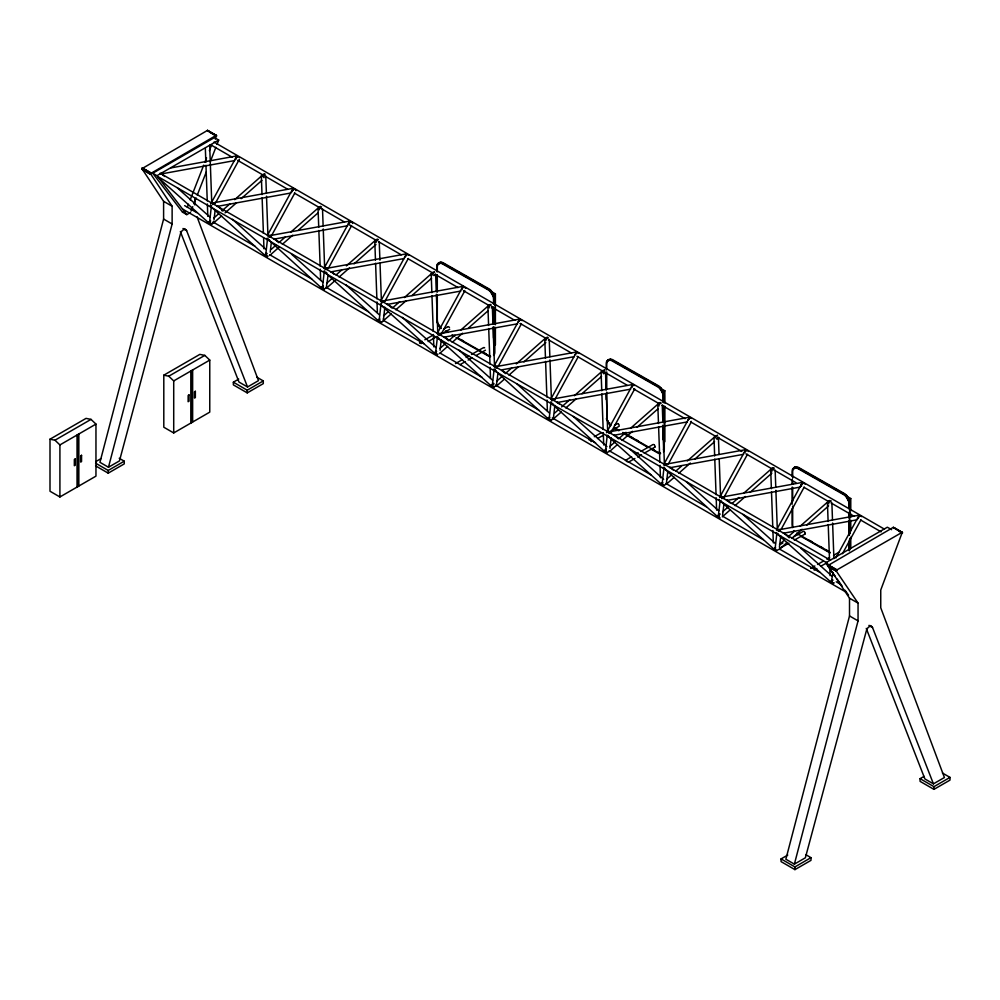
<?xml version="1.0" encoding="UTF-8"?>
<svg xmlns="http://www.w3.org/2000/svg" width="1000" height="1000" viewBox="0 0 1000 1000"><rect width="100%" height="100%" fill="white"/><g stroke="black" fill="none" stroke-linecap="round" stroke-linejoin="round"><path stroke-width="1.5" d="M211.412 205.825L209.525 222.725L210.837 223.9L213.012 222.887M267.587 238.263L265.7 255.15L266.512 256.238L268.137 256.087M324.312 271.012L322.425 287.913L323.738 289.088L325.913 288.062M381.037 303.762L379.15 320.662L380.238 322.225L381.6 322.238M383.35 319.725L383.5 318.625M437.5 336.362L435.55 353.225L436.375 354.3L437.987 354.15M494.162 369.075L492.287 385.438L493.8 387.675M551.038 401.912L549.163 418.812L550.237 420.375L551.6 420.387M664.062 467.163L662.175 483.525L663.688 485.75M719.65 517.663L718.35 515.95L720.05 501.075M776.787 533.825L775.062 549.237L776.388 550.413L778.062 549.837M779.425 547.2L780.775 535.837M832.825 572.525C833.675 574.725 828.8 584.1 834.237 582.913M207.987 131.175L207.463 130.412L141.925 168.7L163.6 201.312L163.6 219.062L99.938 462.325L108.475 467.25L172.125 223.988L172.125 206.25L150.45 173.625L216.3 135.312L215.362 139.162M849.513 598.2L849.513 615.95L785.863 859.212L794.388 864.137L858.05 620.875L858.05 603.125L849.513 598.2L827.837 565.588L893.388 527.288L893.863 528.2M866.263 628.387L924.9 778.938L933.425 783.863L944.412 777.525L880.75 607.775L880.75 590.025L902.3 532.238L836.575 570.1L836.4 571.237L858.05 603.125M235.925 159.3L236.95 155.887L237.275 157.375M292.1 191.737L293.125 188.312L293.375 190.375M348.825 224.488L349.85 221.062L350.175 222.562M801.488 485.3L801.488 486.25M858.2 518.575L859.475 515.375M492.45 385.5L493.6 387.15L496.175 385.613M718.512 516.013L719.862 518.188M745.863 450.662L746.025 449.938M214.037 219.737L215.062 210.812M270.212 252.162L271.413 241.762M327.962 276L326.325 287.538M383.5 319.163L384.862 307.262M440.062 350.238L441.262 339.825M497.825 374.062L496.475 385.037M553.5 417.312L554.862 405.412M607.163 435.9L605.438 451.3L606.75 452.488L608.438 451.9M609.963 448.312L611.15 437.912M666.513 482.562L667.712 472.15M723.875 504.575L722.525 515.562M405.575 256.725L406.238 254.188L406.9 254.363M461.975 289.288L463.125 286.413M631.862 387.362L633.013 384.5M744.762 452.55L745.763 449.65L746.112 450.625M518.775 321.475L519.963 319.35M575.65 354.312L576.425 352.075L576.9 352.512M688.662 419.55L689.85 417.438M801.562 484.738L802.638 482.438M212.488 204.6L213.325 202.838L293.125 188.312M269.225 237.35L270.05 235.588L349.85 221.062M382.35 302.663L383.175 300.9L462.975 286.375M439.075 335.425L439.9 333.65L519.712 319.125M495.95 368.263L496.775 366.488L576.587 351.975M552.238 400.75L553.062 398.988L632.875 384.462M608.962 433.5L609.8 431.737L689.6 417.212M721.862 498.688L722.688 496.925L802.5 482.4M778.6 531.438L779.425 529.675L859.225 515.15M209.537 222.188L210.387 220.538M213.875 221.225L213.425 222.362M265.7 254.613L266.562 252.963L264.825 255.25L266.55 253.787M322.438 287.375L323.288 285.712L321.775 287.95M379.162 320.125L379.613 318.988L377.688 320.712L379.637 320.613M435.562 352.688L436.413 351.025L434.9 353.263M549.163 418.275L549.612 417.137L548.5 418.85M662.175 483.525L662.625 482.388L661.513 484.1M775.075 548.7L775.525 547.562L774.412 549.275M831.8 581.45L832.663 579.8L831.137 582.025M492.188 306.562L491.4 307.838M548.913 339.312L548.488 340.225M549.487 417.85L549.562 419.762L551.025 419.938M662.5 483.1C661.287 485.775 665.362 485.688 666.075 483.7M718.8 437.4L717.6 438.913M775.4 548.288L775.275 549.75L776.587 550.938M326.087 269.562L326.775 268.337L406.587 253.812M665.275 465.387L665.962 464.175L745.763 449.65M655.075 446.95L654.7 445.35M805.263 533.812L805.113 532.562M187.35 207.138L188.487 204.237M190.175 199.9L203.725 165.125M204.85 162.225L206.537 157.875M209.363 150.638L211.612 144.838M191.062 211.05L192.75 206.7M193.875 203.812L196.137 198.012M197.262 195.113L206.287 171.938M210.238 161.788L215.888 147.3M217.013 144.412L218.7 140.062L214.438 137.6L152.725 173.225L182.525 212.175L186.8 214.638L190.5 212.5M264.825 255.25L210.438 206.2M208.875 222.763L210.463 220.575M321.55 288L267.35 238.663M381.025 321.788L379.575 321.5L379.487 319.7L378.275 320.75L324.075 271.425M378.275 320.75L379.625 319M548.288 418.9L494.087 369.575M497.287 366.488L496.087 367.312M491.625 386.012L492.325 384.8M606.3 449.113L604.625 451.438L606.375 449.15M717.463 516.575L719.725 513.862L717.463 516.575L663.075 467.525M262.013 194.625L261.337 176.05L265.238 174.137M318.738 227.387L318.062 208.8L321.538 206.912M431.863 292.7L431.2 274.113L434.663 272.225M488.6 325.45L487.925 306.863L491.4 304.975M601.763 390.775L601.087 372.2L604.562 370.312M658.487 423.537L657.812 404.95L661.287 403.062M714.663 455.962L713.988 437.388L717.463 435.487M771.388 488.713L770.713 470.138L774.188 468.25M828.112 521.462L827.438 502.887L831.338 500.975M210.588 204.137L235.75 158.062M215.738 202.575L239.412 159.213M267.5 235.212L291.913 190.5M271.9 235.012L294.837 193M324.225 267.962L348.638 223.25M328.625 267.762L351.562 225.75M380.95 300.712L405.375 256M385.363 300.512L408.3 258.5M437.35 333.275L461.763 288.562M441.75 333.075L464.688 291.062M494.075 366.037L518.5 321.312M498.488 365.825L521.425 323.812M550.962 398.875L575.375 354.15M554.625 400.012L578.3 356.65M607.238 431.362L631.663 386.65M611.65 431.163L634.587 389.15M663.975 464.113L688.388 419.4M668.375 463.913L691.312 421.9M720.138 496.55L744.55 451.825M723.8 497.7L747.475 454.325M776.875 529.3L801.287 484.575M781.275 529.087L804.212 487.088M835.812 557.987L858.012 517.325M842.438 553.713L860.938 519.837M663.5 451.863L663.838 451.25A8.413 4.888 60.4 0 0 664.287 448.862L664.287 425.55M266 176.55L265.387 177.338M605.638 372.638L605.013 373.425M718.662 515.525L719.712 514.487M832.387 580.6L832.013 582.513L833.325 583.688M491.275 386.213L490.925 385.588L493.638 383.338L492.75 384.312M553.05 418.45L552.15 419.412M493.612 355.45L494.387 354.325A8.413 4.888 60.4 0 0 494.837 351.938L494.837 327.075M607.762 360.412L610.638 359.113A8.413 4.888 60.4 0 1 612.913 359.875L658.35 385.725A8.413 4.888 60.4 0 1 660.625 387.537L663.838 393.113A8.413 4.888 60.4 0 1 664.287 396.025L664.287 402.238M810.688 568.425L814.85 565.975M325.625 269.625L327.362 268.175M264.35 173.9L262.65 176.05L264.037 177.712M266.65 253.412L265.825 255.188L267.213 256.85M320.513 206.325L318.863 207.975L319.4 209.75M323.375 286.163L322.638 288.425L324.412 289.613M377.713 239.075L375.75 240.238L376.125 242.512M434.438 271.825L432.312 273.475L433.237 275.512M435.363 274.913L434.588 275.525M436.5 351.475L435.675 353.25L437.075 354.913M490.375 304.387L488.713 306.038L489.25 307.825M492.875 384.588L493.65 383.975M547.562 337.137L545.6 338.3L545.975 340.575M604.438 369.975L602.325 371.625L603.675 373.8M660.263 402.475L658.6 404.125L659.137 405.9M717.45 435.225L715.337 436.875L716.688 439.038M773.625 467.663L771.663 468.812L772.038 471.087M829.887 500.412L828.238 502.05L828.763 503.837M212.625 203.65L213.412 202.925M269.35 236.4L270.625 235.413M439.212 334.475L440.487 333.488M609.1 432.55L610.375 431.562M722 497.738L723.275 496.75M778.725 530.487L780 529.5M494.675 369.438L493.825 370.012M268.438 236.6L271.5 235.925M325.163 269.35L327.837 268.438M438.288 334.663L440.462 333.65L441.637 334.35M495.025 367.425L497.688 366.5M777.812 530.688L780.475 529.763M213.938 217.938L218.538 213.875M222 210.825L230.062 203.725M234.675 199.662L263.475 174.275M213.538 223.038L221.6 215.925M225.062 212.875L236.588 202.725M241.188 198.663L261.925 180.387M271.25 249.35L275.863 245.287M279.312 242.237L285.075 237.162M290.837 232.087L319.637 206.7M269.713 255.463L278.925 247.338M282.387 244.288L292.75 235.15M298.512 230.075L318.1 212.812M326.825 283.113L331.438 279.05M336.05 274.988L341.812 269.913M346.413 265.85L376.362 239.45M326.438 288.212L335.65 280.087M339.113 277.05L349.475 267.9M354.087 263.85L375.975 244.55M383.562 315.875L388.162 311.812M392.775 307.75L399.688 301.65M404.3 297.587L433.1 272.2M382.013 321.987L391.238 313.863M395.838 309.8L406.213 300.663M411.962 295.575L431.55 278.312M439.963 348.425L445.712 343.35M449.175 340.3L454.938 335.225M460.688 330.15L489.5 304.762M439.562 353.525L447.625 346.425M452.238 342.362L462.6 333.212M468.363 328.137L487.95 310.875M496.688 381.188L501.3 377.125M505.9 373.062L511.662 367.975M516.275 363.925L546.225 337.512M496.287 386.275L504.363 379.175M508.963 375.112L518.188 366.987M523.938 361.912L545.825 342.612M554.712 413L558.175 409.963M561.625 406.912L569.688 399.8M574.3 395.737L603.1 370.35M553.175 419.113L561.237 412.013M565.837 407.95L576.213 398.812M581.975 393.725L601.55 376.463M609.85 446.512L615.612 441.438M619.062 438.387L625.975 432.3M630.588 428.237L659.388 402.85M609.45 451.613L617.525 444.5M622.125 440.438L632.5 431.3M637.1 427.238L657.837 408.963M666.575 479.263L671.188 475.2M675.788 471.15L681.55 466.062M687.312 460.988L716.112 435.6M666.188 484.363L674.25 477.262M678.863 473.2L690.375 463.038M694.987 458.975L714.575 441.712M722.75 511.7L728.5 506.625M731.963 503.575L738.875 497.475M743.487 493.413L772.288 468.025M722.35 516.8L730.413 509.688M735.025 505.625L745.387 496.488M750 492.425L771.888 473.125M779.475 544.45L784.087 540.388M788.688 536.325L794.45 531.25M800.212 526.175L829.013 500.788M779.087 549.55L787.15 542.438M791.75 538.375L802.125 529.237M806.725 525.175L828.625 505.875M383.537 300.775L381.562 302.675L382.95 301.337L384.963 301.425M439.162 263.6L440.75 262.887M608.625 360.525L609.625 359.938L607.475 361.425A7.65 4.45 60.4 0 0 606.75 364.15L606.75 368.812M850.212 509.988L850.212 503.775A8.413 4.888 60.4 0 0 849.762 500.875L846.538 495.3A8.413 4.888 60.4 0 0 844.262 493.475L798.838 467.625A8.413 4.888 60.4 0 0 796.562 466.863L794.625 467.262L793.337 468.775A8.413 4.888 60.4 0 0 793.088 469.487M268 239.638L269.525 239.875M212.763 203.738L215.338 203.5M608.675 432.312L610.363 431.737L611.525 432.438M721.575 497.488L723.75 497.013L724.575 498.088M212.387 224.05L209.938 223.675L210.475 220.987L208.438 222.05L208.525 222.963M152.725 173.225L156.988 175.688L218.7 140.062M182.525 212.175L185 210.75M50 439.2L86.05 418.375L91.013 419.387L95.962 424.1L95.962 476.138L59.913 496.962L50 491.238L50 439.2L54.962 440.213L59.913 444.925L59.913 496.962M163.8 375.188L199.85 354.375L204.812 355.387L209.762 360.1L209.762 412.137L173.713 432.95L163.8 427.225L163.8 375.188L168.762 376.2L173.713 380.913L173.713 432.95M54.962 440.213L91.013 419.387M168.762 376.2L204.812 355.387M59.913 444.925L95.962 424.1M173.713 380.913L209.762 360.1M95.688 461.675L101.037 458.587M256.975 377.287L263.288 380.925L263.288 383.625L247.237 392.887L233.363 384.888L233.363 382.188L238.713 379.1M108.475 467.25L119.45 460.913L180.338 234.262C180.475 231.637 184.825 226.938 186.625 230.637L247.512 386.975L258.488 380.637L197 216.688M95.6 463.175L108.212 470.45L124.262 461.188L124.262 463.888L108.212 473.15L95.6 465.875M233.363 382.188L247.237 390.2L263.288 380.925M835.337 576.55L825.638 562.837L887.35 527.212L891.625 529.675M805.938 854.75L810.987 857.663L810.987 860.362L794.925 869.625L781.062 861.612L781.062 858.913L787.75 855.062M942.438 773.025L950 777.4L950 780.1L933.95 789.362L920.075 781.363L920.075 778.662L924.087 776.338M794.388 864.137L805.362 857.8L866.263 631.15C866.388 628.525 870.738 623.825 872.537 627.525L933.425 783.863M781.062 858.913L794.925 866.925L810.987 857.663M920.075 778.662L933.95 786.663L950 777.4M438.375 263.113L439.387 262.525M437.3 264.375L438.05 263.938M440.25 262.613L441 262.188M439.462 263.425L440.225 263M490.588 291.25L491.337 290.825M437.3 271.887L437.3 267.225A7.65 4.45 60.4 0 1 438.013 264.5L440 263.312A7.65 4.45 60.4 0 1 442.7 264.012L488.125 289.85A7.65 4.45 60.4 0 1 490.838 292.238L491.425 293.025L492.125 292.525L491.587 291.8A7.65 4.45 60.4 0 0 489.588 289.875M492.2 293.425L492.962 293M492.463 293.875L493.212 293.438M492.463 294.837L493.212 294.413L492.713 293.438M438.638 325.85L439.387 325.425M493.55 294.913L495.4 293.863L495.4 324.738M493.537 296.363L494.3 295.938M419.462 342.85L422.163 341.312M424.85 339.775L432.938 335.175M443.713 329.05L447.762 326.75M428.162 341.575L434.9 337.738M442.987 333.137L449.712 329.312M455.475 363.575L462.15 359.775M466.15 357.5L468.825 355.975M471.488 354.462L483.5 347.625M460.1 364.613L465.438 361.575M468.113 360.062L472.113 357.788M476.112 355.5L485.462 350.188M494.3 354.475L493.625 354.75A8.413 4.888 60.4 0 0 494.075 352.362L494.075 327.5M607.837 360.037L608.85 359.45M606.75 361.3L607.425 361.025A8.413 4.888 60.4 0 0 607.013 362.537M609.7 359.538L610.462 359.113M660.037 388.175L660.8 387.75M660.825 389.875L661.587 389.45M661.663 390.35L662.412 389.925M661.912 390.8L662.675 390.363M607.837 422.337L608.2 421.163M663 402.362L663 396.15A7.65 4.45 60.4 0 0 662.275 392.587L661.875 391.688L662.675 391.337M608.088 422.775L609.3 423.062M662.087 392.35L664.85 390.788L664.85 403.137M608.925 423.25L609.675 422.825M663 393.288L663.75 392.863M609.7 424.95L610.462 424.525M594.312 436.7L601.05 432.875M614.525 425.213L617.45 423.587M597.625 438.5L603.013 435.438M611.087 430.838L619.175 426.238L618.962 424.462M631.6 456.7L625.45 460.425A2.138 1.25 60.4 0 1 626.4 460.975L626.912 461.637M635.612 454.425L638.275 452.9M640.95 451.388L652.95 444.55M628.225 462.3L634.9 458.5M637.562 456.987L641.575 454.712M644.237 453.188L654.912 447.113M793.75 467.788L794.762 467.2M795.625 467.287L796.375 466.863M792.675 469.05L793.425 468.612M845.962 495.925L846.712 495.5M846.75 497.638L847.5 497.2L848.088 498.125M847.575 498.1L848.337 497.675M847.837 498.55L848.587 498.125M847.837 499.513L848.587 499.087L848.95 499.913A7.65 4.45 60.4 0 1 849.262 500.825M848.925 499.588L850.775 498.537L850.775 510.887M848.913 501.037L849.675 500.613M780.225 544.462L782.925 542.925M793.7 536.788L803.138 531.425M779.5 548.55L788.925 543.188M794.312 540.125L805.1 533.987M817.525 564.45L822.862 561.413M826.862 559.138L829.538 557.625M833.538 555.35L838.875 552.312M814.15 570.05L816.812 568.538M820.812 566.25L826.15 563.212M550.325 402.463L604.562 451.4M549.5 417.275L547.8 418.425L548.15 419.05M662.513 482.525L660.812 483.663L661.175 484.3M775.413 547.7L773.713 548.85L774.062 549.475M266.613 253.388L264.225 255.212L266.75 254.875M323.338 286.15L321.337 287.238L321.425 288.15M436.463 351.463L434.462 352.55L434.55 353.462M492.625 384.438L493.762 384.038M719.25 514.725L716.85 516.35L718.263 516.613M832.712 580.225L830.713 581.312L830.8 582.238M588.925 439.775L589.438 439.7A2.138 1.25 60.4 0 1 590.388 440.25L591.138 441.613M810.85 568.25L811.363 568.175A2.138 1.25 60.4 0 1 812 568.462M326.737 272.475L324.725 272.387M608.862 360.363L609.45 360.238A7.65 4.45 60.4 0 1 612.163 360.938L657.588 386.775A7.65 4.45 60.4 0 1 660.288 389.162L661.875 391.688M378.275 239.662L374.8 241.55L375.475 260.138M432.612 274.375L431.2 274.113M548.275 337.812L544.8 339.7L545.475 358.288M170.963 167.9L236.95 155.887M161.075 173.975L234.737 160.562M217.237 206.4L290.9 192.987M273.962 239.15L347.638 225.738M330.7 271.9L404.363 258.5M387.088 304.462L460.763 291.062M443.825 337.212L517.487 323.812M502.238 369.775L574.362 356.65M556.987 402.55L630.65 389.137M613.713 435.3L687.375 421.9M669.887 467.725L743.55 454.325M726.612 500.487L800.275 487.075M783.337 533.237L857 519.825M496.025 370.737L494.162 369.613M552.9 403.575L551.862 403.525M262.25 176.412L261.337 176.05M490.588 356.662L490.412 356.662A8.413 4.888 60.4 0 1 488.125 355.9L456.062 337.663M660.562 453.587L659.862 453.587A8.413 4.888 60.4 0 1 657.588 452.825L650.913 449.025M447.987 326.662L448.275 326.675A2.138 1.25 60.4 0 1 449.225 327.225L449.5 327.537M419.7 342.762L419.975 342.775A2.138 1.25 60.4 0 1 420.938 343.325L421.213 343.638M483.725 347.55L484.012 347.562A2.138 1.25 60.4 0 1 484.65 347.85M604.438 451.55C606.35 446.95 604.75 451.438 606.962 453M438.75 338.038L437.575 337.337M608.638 436.125L607.463 435.412M665.362 468.875L664.05 467.7M721.538 501.3L720.362 500.6M778.263 534.062L777.087 533.35M270.05 235.588L270.387 236.562M439.9 333.65L440.25 334.637M496.775 366.488L497.125 367.475M553.212 399.025L551.9 400.262L554.963 399.575M665.962 464.175L664.812 465.45L666.538 464.538A2.237 1.737 -29.3 0 0 663.562 465.025M722.688 496.925L723.037 497.9M455.487 270.425L443.462 263.587A7.65 4.45 60.4 0 0 441.388 262.887M458.162 271.938L460.825 273.463M463.5 274.988L483.537 286.388M486.213 287.9L488.888 289.425M630.288 370.387L612.913 360.513A7.65 4.45 60.4 0 0 611.512 359.925M632.962 371.912L635.625 373.425M638.3 374.95L658.35 386.35A7.65 4.45 60.4 0 1 659.75 387.362M490.3 290.963L495.4 293.863M661.1 388.65L664.85 390.788M798.838 468.263L844.262 494.1A7.65 4.45 60.4 0 1 844.975 494.562M850.775 498.537L847.013 496.4A7.65 4.45 60.4 0 0 845.662 495.112M494.312 344.188L495.4 344.812L495.4 327.825M460.825 339.513L463.5 341.025M483.537 352.425L486.213 353.95M445.375 330.95L448.05 332.463M452.05 334.75L454.725 336.262M457.4 337.788L488.125 355.275A7.65 4.45 60.4 0 0 490.2 355.962M630.288 436.438L632.962 437.95M635.625 439.475L638.3 440.988M651.663 448.587L654.338 450.112M614.837 427.875L618.837 430.15M622.85 432.438L657.588 452.2A7.65 4.45 60.4 0 0 660.288 452.887M614.837 428.5L618.837 430.788M622.85 433.062L648.238 447.5M809.525 540.388L812.2 541.9M820.212 546.462L822.887 547.987M825.562 549.5L828.225 551.025M830.15 552.35L798.075 534.1A7.65 4.45 60.4 0 1 796.675 533.1M800.75 536.25L830.15 552.975M207.575 130.375L216.5 135.5M207.463 130.412L216.562 135.7M208.038 130.9L216.55 135.963M209.213 131.888L216.475 136.25M893.388 527.288L902.463 532.475M893.95 527.663L902.487 532.712M893.938 527.925L902.45 532.987M898.737 531.025L902.4 533.138M214.013 142.075L884.438 529.15M210.65 144.762L232.275 157.25M237.688 160.375L287.7 189.25M294.462 193.15L344.475 222.025M349.875 225.15L375.562 239.975M378.263 241.537L401.238 254.8M408 258.7L432.325 272.75M435.025 274.312L458.013 287.575M463.413 290.7L489.1 305.525M491.8 307.087L514.775 320.35M520.188 323.475L545.862 338.3M548.575 339.862L571.55 353.125M576.95 356.25L626.962 385.125M633.725 389.025L659.412 403.85M662.113 405.412L685.088 418.675M690.5 421.8L714.825 435.85M717.525 437.413L741.862 451.45M745.913 453.8L795.925 482.675M804.038 487.35L828.363 501.4M831.062 502.962L854.05 516.225M860.8 520.125L881.075 531.838M160.087 173.212L830.512 560.275M158.088 176.675L827.163 562.962M142.425 167.95L150.963 172.887M142.225 168.162L150.85 172.975M142.125 168.287L150.662 173.212L142.05 168.412M825.638 562.837L829.9 565.312M141.975 168.562L150.45 173.625M828.238 564.938L836.875 569.763M150.412 173.775L141.888 168.837L150.387 174.037M828.138 565.05L836.675 569.975M827.962 565.3L836.575 570.1M141.875 169.225L150.475 174.35M827.9 565.438L836.425 570.363M827.837 565.588L836.375 570.513M827.8 565.725L836.312 570.788M827.775 566L836.325 571.038M827.825 566.225L836.4 571.237M184.662 205.637L196.825 212.662M213.05 222.025L254.95 246.213M269.825 254.8L311.725 279M326.6 287.575L368.5 311.775M383.375 320.363L423.925 343.775M440.138 353.137L482.05 377.325M495.562 385.138L538.825 410.112M552.337 417.912L595.6 442.887M609.113 450.688L651.012 474.888M665.888 483.462L706.438 506.875M722.663 516.25L763.213 539.663M779.438 549.025L819.987 572.438M836.213 581.8L840.263 584.138M182.662 209.1L846.375 592.3M163.6 201.312L172.125 206.25M183.925 228.6L186.375 230.012M182.963 228.525L186.625 230.637M869.85 625.487L872.288 626.9M868.888 625.413L872.537 627.525M163.6 219.062L172.125 223.988M849.513 615.95L858.05 620.875M247.512 386.975L238.975 382.05L180.338 231.5M119.225 458.275L124.262 461.188M776.525 533.237L830.925 582.075M783.475 532.625L789.275 537.825M800.863 548.225L832.138 576.3M726.75 499.875L730.225 502.987M742.975 514.425L775.413 543.55M719.737 500.45L774.2 549.325M670.025 467.113L673.5 470.238M686.237 481.675L718.688 510.8M613.85 434.688L618.488 438.85M630.075 449.25L663.675 479.412M606.838 435.262L661.3 484.15M557.125 401.938L559.438 404.012M573.337 416.5L606.95 446.662M502 370.475L505.475 373.6M517.062 384L549.5 413.125M443.963 336.6L448.6 340.763M459.025 350.125L492.625 380.288M436.95 337.175L491.413 386.062M387.238 303.85L391.863 308.012M402.3 317.375L435.9 347.537M380.225 304.425L434.675 353.312M332 272.325L334.312 274.413M345.9 284.812L379.5 314.975M274.1 238.538L278.738 242.7M291.488 254.137L322.775 282.225M217.375 205.787L223.175 210.987M232.438 219.312L266.038 249.462M161.213 173.363L164.688 176.475M177.425 187.913L209.875 217.037M157.675 177.05L208.65 222.812M440.425 328.237L437.2 322.663A8.413 4.888 60.4 0 1 436.75 319.75L436.75 294.887M156.988 175.688L186.8 214.638M551.462 403.288L551.038 402.45M381.45 305.138L381.037 304.3M439.837 326.138L440.487 327.013M837.1 579.038L842.387 586.512M845.037 590.25L848.562 595.237M794.013 530.538L794.463 531.237M662.163 390.363L661.05 388.725A7.65 4.45 60.4 0 0 660.413 388M491.425 293.025L492.812 295.663A7.65 4.45 60.4 0 1 493.537 299.225L493.537 303.888M662.638 391.25L663.025 392.163M792.675 527.587L792.588 527.337A8.413 4.888 60.4 0 1 792.125 524.425L792.125 508.888M831.875 502.912L832.5 519.938M832.613 523.038L833.9 558.65M828.225 524.562L829.525 560.175M829.8 567.913L830.088 575.662M775.15 470.15L775.775 487.188M775.888 490.288L777.288 528.987M771.5 491.812L772.788 527.425M772.9 530.513L773.35 542.9M718.425 437.4L719.038 454.438M719.212 459.075L720.562 496.238M714.775 459.062L716.062 494.675M716.175 497.762L716.625 510.15M662.25 404.975L662.875 422M662.987 425.1L664.388 463.812M658.6 426.625L659.887 462.238M660 465.337L660.45 477.725M605.525 372.225L606.138 389.25M606.312 393.9L607.663 431.062M601.875 393.875L603.162 429.487M603.275 432.587L603.725 444.975M549.237 339.725L549.862 356.763M549.975 359.85L551.375 398.562M545.588 361.388L546.875 396.987M546.987 400.087L547.388 410.925M492.362 306.887L492.975 323.925M493.088 327.013L494.5 365.725M488.713 328.55L490 364.15M490.112 367.25L490.513 378.088M435.637 274.137L436.25 291.163M436.362 294.262L437.713 331.425M431.975 295.788L433.275 331.4M433.387 334.5L433.837 346.887M379.237 241.575L379.913 260.15M380.025 263.25L381.375 300.413M375.588 263.238L376.875 298.837M376.987 301.938L377.388 312.775M322.512 208.825L323.125 225.85M323.237 228.95L324.637 267.663M318.85 230.475L320.15 266.087M320.262 269.188L320.65 280.025M265.775 176.075L266.4 193.1M266.512 196.2L267.863 233.363M262.125 197.725L263.412 233.337M263.587 237.987L263.975 248.825M209.662 145.188L211.688 200.925M205.338 148.262L205.85 162.2M205.963 165.3L207.25 200.912M207.362 204L207.812 216.388M933.95 786.663L933.95 789.362M850.775 513.975L850.775 517.062M850.775 520.15L850.775 530.962M850.775 537.137L850.775 547.938M850.212 513.1L850.212 517.762M850.212 520.875L850.212 533.3M850.212 537.962L850.212 548.837M849.675 517.45L849.675 503.462A7.65 4.45 60.4 0 0 849.488 501.737M849.675 520.562L849.675 531.438M849.675 539.212L849.675 548.538M849.45 508.862L849.45 504.2A8.413 4.888 60.4 0 0 849 501.3L845.788 495.725A8.413 4.888 60.4 0 0 843.5 493.9L798.075 468.062A8.413 4.888 60.4 0 0 795.8 467.287L793.875 467.7L792.588 469.2A8.413 4.888 60.4 0 0 792.125 471.6L792.125 476.262M849.45 511.975L849.45 535.288M849.45 539.95L849.45 550.825M848.913 508.562L848.913 503.9A7.65 4.45 60.4 0 0 848.188 500.337L846.213 496.912A7.65 4.45 60.4 0 0 843.5 494.538L798.075 468.688A7.65 4.45 60.4 0 0 795.375 468L793.4 469.175A7.65 4.45 60.4 0 0 792.675 471.9L792.675 478.125M848.913 513.225L848.913 517.888M848.913 520.988L848.913 534.975M848.913 542.75L848.913 550.513M794.925 866.925L794.925 869.625M792.675 481.225L792.675 484.338M792.675 487.438L792.675 501.425M792.675 506.087L792.675 524.738A7.65 4.45 60.4 0 0 793.088 527.375M792.125 479.363L792.125 484.025M792.125 487.137L792.125 504.225M664.85 406.225L664.85 441.737M664.287 406.9L664.287 422.438M663.75 401.938L663.75 395.712A7.65 4.45 60.4 0 0 663.562 393.988M663.75 406.587L663.75 422.137M663.75 425.238L663.75 448.55A7.65 4.45 60.4 0 1 663.562 450.075M663.538 402.675L663.538 396.45A8.413 4.888 60.4 0 0 663.088 393.55L659.862 387.975A8.413 4.888 60.4 0 0 657.588 386.15L612.163 360.312A8.413 4.888 60.4 0 0 609.888 359.538L607.95 359.938L606.663 361.45A8.413 4.888 60.4 0 0 606.213 363.85L606.213 370.062M663.538 405.775L663.538 422.875M663.538 425.975L663.538 449.288A8.413 4.888 60.4 0 1 663.487 450.163M663 405.475L663 422.562M663 425.675L663 439.663M606.75 371.925L606.75 389.012M606.75 392.125L606.75 416.987A7.65 4.45 60.4 0 0 607.475 420.538L609.45 423.975A7.65 4.45 60.4 0 0 610.763 425.337M606.213 373.162L606.213 390.262M606.213 393.375L606.213 399.588M494.837 305.312L494.837 299.1A8.413 4.888 60.4 0 0 494.387 296.188L491.163 290.613A8.413 4.888 60.4 0 0 488.888 288.8L443.462 262.95A8.413 4.888 60.4 0 0 441.188 262.188L439.25 262.587L437.962 264.1A8.413 4.888 60.4 0 0 437.713 264.812M494.837 308.425L494.837 323.963M494.075 304.188L494.075 299.525A8.413 4.888 60.4 0 0 493.625 296.625L490.412 291.05A8.413 4.888 60.4 0 0 488.125 289.225L442.7 263.387A8.413 4.888 60.4 0 0 440.425 262.613L438.5 263.012L437.2 264.525A8.413 4.888 60.4 0 0 436.75 266.925L436.75 271.575M494.075 307.3L494.075 324.387M493.537 306.988L493.537 324.087M493.537 327.188L493.537 338.075M437.3 275L437.3 292.087M437.3 295.2L437.3 320.062A7.65 4.45 60.4 0 0 438.013 323.612L440 327.05A7.65 4.45 60.4 0 0 441.3 328.413M436.75 274.688L436.75 291.788M247.237 390.2L247.237 392.887M194.825 199.05L194.825 204.975M192.638 369.975L192.638 422.025M191.737 370.5L191.737 422.537M190.837 371.025L190.837 423.062M108.212 470.45L108.212 473.15M78.838 433.988L78.838 486.025M77.938 434.513L77.938 486.55M77.038 435.037L77.038 487.075M659.125 452.775A8.413 4.888 60.4 0 1 658.35 452.388M610.625 425.875A8.413 4.888 60.4 0 1 609.888 425.163L606.663 419.588A8.413 4.888 60.4 0 1 606.413 418.587M660.275 388.537A3.575 2.075 60.4 0 1 661.587 389.275M653.475 444.487A2.138 1.25 60.4 0 1 654.425 445.037M617.725 423.6A2.138 1.25 60.4 0 1 618.375 423.888M235.525 158.55A2.237 1.737 -29.3 0 1 239.412 157.375M210.588 205.975A2.237 1.737 -29.3 0 1 210.362 205.575M211.363 203.325A2.237 1.737 -29.3 0 1 214.262 203.45M405.15 256.475A2.237 1.737 -29.3 0 1 409.038 255.312M380.55 301.625A2.237 1.737 -29.3 0 1 384.1 301.788M295.587 189.812A2.237 1.737 -29.3 0 1 295.875 190.675M291.688 190.975A2.237 1.737 -29.3 0 1 295.238 189.488M267.538 238.925A2.237 1.737 -29.3 0 1 266.75 238.412M267.538 235.763A2.237 1.737 -29.3 0 1 270.637 236.287M352.525 222.963A2.237 1.737 -29.3 0 1 352.6 223.425M351.025 225.487A2.237 1.737 -29.3 0 1 350.475 225.65M348.425 223.725A2.237 1.737 -29.3 0 1 352.312 222.562M324.263 268.512A2.237 1.737 -29.3 0 1 327.45 269.5M324.263 271.675A2.237 1.737 -29.3 0 1 323.825 271.475M464.65 290.525A2.237 1.737 -29.3 0 1 463.6 290.963M461.55 289.037A2.237 1.737 -29.3 0 1 465.1 287.562M465.438 287.875A2.237 1.737 -29.3 0 1 465.65 288.275M437.388 336.987A2.237 1.737 -29.3 0 1 436.613 336.475M437.388 333.825A2.237 1.737 -29.3 0 1 440.5 334.35M575.15 354.637A2.237 1.737 -29.3 0 1 579.038 353.462M551.5 402.663A2.237 1.737 -29.3 0 1 551 402.575M551 399.412A2.237 1.737 -29.3 0 1 554.1 399.938M520.875 323.55A2.237 1.737 -29.3 0 1 520.325 323.713M518.275 321.8A2.237 1.737 -29.3 0 1 522.163 320.625M494.113 366.575A2.237 1.737 -29.3 0 1 497.3 367.562M494.625 369.825A2.237 1.737 -29.3 0 1 493.675 369.538M691.275 421.362A2.237 1.737 -29.3 0 1 690.763 421.637M688.162 419.875A2.237 1.737 -29.3 0 1 691.712 418.4M664.513 467.912A2.237 1.737 -29.3 0 1 663.562 467.625M634.55 388.612A2.237 1.737 -29.3 0 1 633.488 389.05M631.438 387.125A2.237 1.737 -29.3 0 1 634.55 385.438M606.5 432.713A2.237 1.737 -29.3 0 1 610.388 432.438M857.8 517.812A2.237 1.737 -29.3 0 1 861.688 516.638M744.338 452.312A2.237 1.737 -29.3 0 1 748.438 451.538M719.737 497.463A2.237 1.737 -29.3 0 1 723.363 498.075M719.4 499.738A2.237 1.737 -29.3 0 1 719.175 499.338M801.062 485.062A2.237 1.737 -29.3 0 1 805.175 484.288M776.462 532.8A2.237 1.737 -29.3 0 1 776.125 532.487M776.462 530.212A2.237 1.737 -29.3 0 1 780.013 530.363M490.425 356.112A8.413 4.888 60.4 0 1 488.888 355.462M493.888 353.8A7.65 4.45 60.4 0 1 493.575 354.363M493.575 295.238A7.65 4.45 60.4 0 1 494.113 297.062M491.475 291.875A3.575 2.075 60.4 0 1 492.125 292.35M492.738 292.987A3.575 2.075 60.4 0 1 493.263 293.75M798.075 534.738A8.413 4.888 60.4 0 1 796.538 533.625M798.838 534.3A8.413 4.888 60.4 0 1 798.062 533.8M846.2 496.287A3.575 2.075 60.4 0 1 846.85 496.562M847.5 497.025A3.575 2.075 60.4 0 1 848.112 497.663M803.962 531.462A2.138 1.25 60.4 0 1 804.6 531.9M75.237 458.975L74.338 459.487L74.338 465.737L75.237 465.213L75.237 458.975M81.55 455.325L80.65 455.85L80.65 462.088L81.55 461.575L81.55 455.325M189.037 394.963L188.137 395.475L188.137 401.725L189.037 401.2L189.037 394.963M195.35 391.312L194.45 391.838L194.45 398.088L195.35 397.562L195.35 391.312"/></g></svg>
